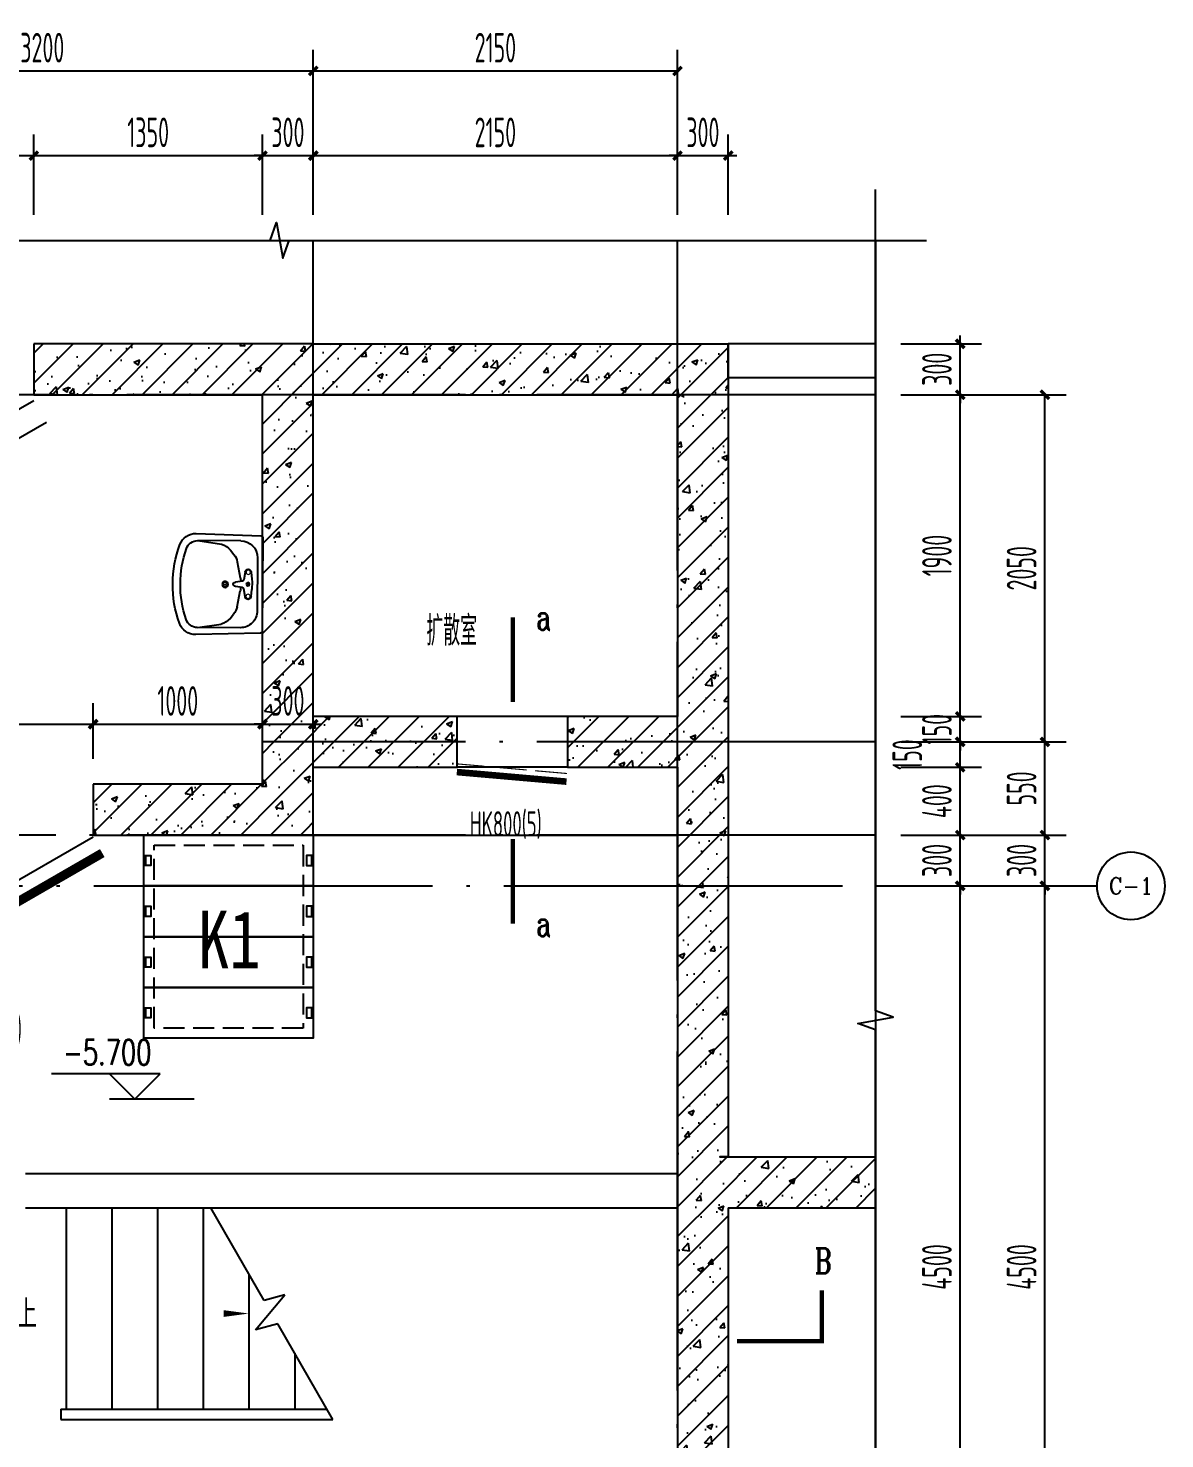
# Model space of a CAD drawing. Extents: x -473190 to 2138458, y -81875 to 2633646.
# Drawn here: x 1311195 to 1317905, y -32280 to -23952 of the extents above; entities that cross this region are included whole.
import ezdxf
from ezdxf.enums import TextEntityAlignment as Align

# ---------------------------------------------------------------- set-up
doc = ezdxf.new("R2010")
doc.units = 0
doc.header["$LTSCALE"] = 1000
doc.linetypes.add('__DASH', pattern=[0.35, 0.25, -0.1])
doc.linetypes.add('DOTE', pattern=[2.42, 2, -0.2, 0.02, -0.2])
for name, color, linetype in [('A$C3E7A1D62$0$RF-JSK', 9, 'Continuous'), ('A-DIM_SYMB', 3, 'Continuous'), ('A-PUB_TEXT', 7, 'Continuous'), ('A-STAIR', 3, 'Continuous'), ('A-WALL', 2, 'Continuous'), ('AXIS', 3, 'Continuous'), ('AXIS_TEXT', 7, 'Continuous'), ('DIM_ELEV', 3, 'Continuous'), ('DIM_SYMB', 3, 'Continuous'), ('DOTE', 1, 'DOTE'), ('PUB_DIM', 3, 'Continuous'), ('PUB_HATCH', 8, 'Continuous'), ('PUB_TEXT', 7, 'Continuous'), ('RF-JSK', 9, 'Continuous'), ('RF-M', 4, 'Continuous'), ('RF-MBH', 11, 'Continuous'), ('RF-QT', 30, 'Continuous')]:
    doc.layers.add(name, color=color, linetype=linetype)
doc.layers.add('RF-WZ', color=110, linetype='Continuous', lineweight=0)
doc.styles.add('8B2_02', font='tssdeng.shx', dxfattribs={"width": 0.6, "bigfont": 'TSSDCHN.shx'})
doc.styles.add('_TCH_AXIS', font='COMPLEX', dxfattribs={"bigfont": 'GBCBIG'})
doc.styles.add('_TCH_DIM', font='SIMPLEX', dxfattribs={"bigfont": 'GBCBIG'})
doc.styles.add('_TCH_DIM_T3', font='tssdeng.shx', dxfattribs={"width": 0.564706, "bigfont": '@@@tssdchn.shx'})
doc.styles.add('_TCH_LABEL', font='COMPLEX', dxfattribs={"bigfont": 'GBCBIG'})
doc.styles.add('_TCH_WINDOW', font='tssdeng.shx', dxfattribs={"width": 0.8, "height": 3.5, "bigfont": 'tssdchn.shx'})
doc.styles.add('COMPLEX', font='COMPLEX.shx', dxfattribs={"width": 0.65})
doc.styles.add('TYDG_01', font='', dxfattribs={"width": 0.8})
doc.styles.get('TYDG_01').set_extended_font_data('SimSun')
doc.dimstyles.new('_TCH_ARCH&&50', dxfattribs={"dimtxt": 175, "dimasz": 50, "dimexe": 125, "dimexo": 150, "dimgap": 50, "dimtad": 1, "dimdec": 0, "dimzin": 0, "dimdsep": 46, "dimtxsty": '_TCH_DIM_T3', "dimblk": 'ARCHTICK', "dimcen": 0.09, "dimclrt": 7, "dimazin": 2, "dimtfac": 1, "dimtdec": 0, "dimtix": 1, "dimtmove": 2, "dimatfit": 3, "dimfxl": 0, "dimtolj": 1, "dimtzin": 0, "dimarcsym": 0})
pattern_1 = [(45, (-477544.96, -71625.69), (-88.388348, 88.388348), []), (50, (-477544.96, -71625.7), (358.63009, -31.376067), [37.5, -412.5]), (355, (-477544.96, -71625.7), (-69.37567, 376.09607), [30, -330]), (100.4514, (-477515.08, -71628.3), (289.25469, 344.71977), [31.870095, -350.571056]), (46.1842, (-477544.96, -71525.7), (533.62052, -82.75951), [56.25, -618.75]), (96.6356, (-477500.5, -71532.6), (467.33135, 487.05894), [47.80514, -525.8565]), (351.1842, (-477544.96, -71525.7), (467.33097, 487.0593), [45, -495]), (21, (-477494.96, -71550.7), (298.453526, -201.309445), [37.5, -412.5]), (326, (-477494.96, -71550.7), (121.657666, 362.57502), [30, -330]), (71.4514, (-477470.1, -71567.47), (420.111314, 161.26525), [31.870095, -350.571056]), (37.5, (-477544.96, -71625.69), (6.079928, 166.446927), [0, -326, 0, -335, 0, -331.25]), (7.5, (-477544.96, -71625.69), (131.534769, 197.205856), [0, -191, 0, -318.5, 0, -126.25]), (327.5, (-477656.46, -71625.69), (266.911218, -11.277436), [0, -125, 0, -390, 0, -517.5]), (317.5, (-477706.46, -71625.7), (291.593085, 50.05249), [0, -162.5, 0, -259, 0, -367.5])]

# ---------------------------------------------------------------- blocks, each defined once
blk = doc.blocks.new('RFJSK1')
at = {"layer": 'RF-JSK'}
for p, q in [((220418.2, 104410.6), (220418.2, 104350.6)), ((221398.2, 104410.6), (221398.2, 104350.6)), ((220418.2, 104110.6), (220418.2, 104050.6)), ((221398.2, 104110.6), (221398.2, 104050.6)), ((220418.2, 103810.6), (220418.2, 103750.6)), ((221398.2, 103810.6), (221398.2, 103750.6)), ((220418.2, 103510.6), (220418.2, 103450.6)), ((221398.2, 103510.6), (221398.2, 103450.6))]:
    blk.add_line(p, q, dxfattribs=at)
for points in [[(220408.2, 104530.6), (221408.2, 104530.6), (221408.2, 103330.6), (220408.2, 103330.6), (220408.2, 104530.6)], [(220408.2, 104410.6), (220408.2, 104530.6), (221408.2, 104530.6), (221408.2, 104410.6)], [(220408.2, 104410.6), (220448.2, 104410.6), (220448.2, 104350.6), (220408.2, 104350.6)], [(221408.2, 104350.6), (221408.2, 104230.6), (220408.2, 104230.6), (220408.2, 104350.6)], [(221408.2, 104410.6), (221368.2, 104410.6), (221368.2, 104350.6), (221408.2, 104350.6)], [(220408.2, 104110.6), (220408.2, 104230.6), (221408.2, 104230.6), (221408.2, 104110.6)], [(220408.2, 104110.6), (220448.2, 104110.6), (220448.2, 104050.6), (220408.2, 104050.6)], [(221408.2, 104110.6), (221368.2, 104110.6), (221368.2, 104050.6), (221408.2, 104050.6)], [(221408.2, 104050.6), (221408.2, 103930.6), (220408.2, 103930.6), (220408.2, 104050.6)], [(220408.2, 103810.6), (220408.2, 103930.6), (221408.2, 103930.6), (221408.2, 103810.6)], [(220408.2, 103810.6), (220448.2, 103810.6), (220448.2, 103750.6), (220408.2, 103750.6)], [(221408.2, 103810.6), (221368.2, 103810.6), (221368.2, 103750.6), (221408.2, 103750.6)], [(221408.2, 103750.6), (221408.2, 103630.6), (220408.2, 103630.6), (220408.2, 103750.6)], [(220408.2, 103510.6), (220408.2, 103630.6), (221408.2, 103630.6), (221408.2, 103510.6)], [(220408.2, 103510.6), (220448.2, 103510.6), (220448.2, 103450.6), (220408.2, 103450.6)], [(221408.2, 103450.6), (221408.2, 103330.6), (220408.2, 103330.6), (220408.2, 103450.6)], [(221408.2, 103510.6), (221368.2, 103510.6), (221368.2, 103450.6), (221408.2, 103450.6)]]:
    blk.add_lwpolyline(points, dxfattribs=at)
at = {"layer": 'RF-JSK', "linetype": '__DASH', "ltscale": 0.5}
blk.add_lwpolyline([(220468.2, 104470.6), (221348.2, 104470.6), (221348.2, 103390.6), (220468.2, 103390.6)], close=True, dxfattribs=at)
at = {"layer": 'RF-JSK', "color": 110, "style": 'TYDG_01', "width": 0.8}
blk.add_text('K1', height=339.87, dxfattribs=at).set_placement((220726.9, 103744.4))
blk = doc.blocks.new('_ArchTick')
at = {"color": 0, "linetype": 'ByBlock', "const_width": 0.4}
blk.add_lwpolyline([(-0.5, -0.5), (0.5, 0.5)], dxfattribs=at)
blk = doc.blocks.new('*D2843')
at = {"layer": 'Defpoints', "color": 0, "transparency": 16777216}
for p in [(1311578.1, -28061.1), (1310278.1, -28415.4), (1311578.1, -28415.4)]:
    blk.add_point(p, dxfattribs=at)
at = {"layer": 'PUB_DIM', "color": 0, "lineweight": -2, "transparency": 16777216}
for p, q in [((1310278.1, -28265.4), (1310278.1, -27936.1)), ((1311578.1, -28265.4), (1311578.1, -27936.1)), ((1310278.1, -28061.1), (1311578.1, -28061.1))]:
    blk.add_line(p, q, dxfattribs=at)
at = {"layer": 'PUB_DIM', "color": 0, "lineweight": -2, "transparency": 16777216, "xscale": 50, "yscale": 50, "zscale": 50, "rotation": 180}
blk.add_blockref('_ArchTick', (1310278.1, -28061.1), dxfattribs=at)
at = {"layer": 'PUB_DIM', "color": 0, "lineweight": -2, "transparency": 16777216, "xscale": 50, "yscale": 50, "zscale": 50}
blk.add_blockref('_ArchTick', (1311578.1, -28061.1), dxfattribs=at)
at = {"layer": 'PUB_DIM', "color": 7, "transparency": 16777216, "insert": (1310928.1, -27923.6), "char_height": 175, "attachment_point": 5, "style": '_TCH_DIM_T3'}
blk.add_mtext('\\A1;1300', dxfattribs=at)
blk = doc.blocks.new('*D2844')
at = {"layer": 'Defpoints', "color": 0, "transparency": 16777216}
for p in [(1312578.1, -28061.1), (1311578.1, -28415.4), (1312578.1, -28415.4)]:
    blk.add_point(p, dxfattribs=at)
at = {"layer": 'PUB_DIM', "color": 0, "lineweight": -2, "transparency": 16777216}
for p, q in [((1311578.1, -28265.4), (1311578.1, -27936.1)), ((1312578.1, -28265.4), (1312578.1, -27936.1)), ((1311578.1, -28061.1), (1312578.1, -28061.1))]:
    blk.add_line(p, q, dxfattribs=at)
at = {"layer": 'PUB_DIM', "color": 0, "lineweight": -2, "transparency": 16777216, "xscale": 50, "yscale": 50, "zscale": 50, "rotation": 180}
blk.add_blockref('_ArchTick', (1311578.1, -28061.1), dxfattribs=at)
at = {"layer": 'PUB_DIM', "color": 0, "lineweight": -2, "transparency": 16777216, "xscale": 50, "yscale": 50, "zscale": 50}
blk.add_blockref('_ArchTick', (1312578.1, -28061.1), dxfattribs=at)
at = {"layer": 'PUB_DIM', "color": 7, "transparency": 16777216, "insert": (1312078.1, -27923.6), "char_height": 175, "attachment_point": 5, "style": '_TCH_DIM_T3'}
blk.add_mtext('\\A1;1000', dxfattribs=at)
blk = doc.blocks.new('*D2845')
at = {"layer": 'Defpoints', "color": 0, "transparency": 16777216}
for p in [(1312878.1, -28061.1), (1312578.1, -28415.4), (1312878.1, -28415.4)]:
    blk.add_point(p, dxfattribs=at)
at = {"layer": 'PUB_DIM', "color": 0, "lineweight": -2, "transparency": 16777216}
for p, q in [((1312578.1, -28265.4), (1312578.1, -27936.1)), ((1312878.1, -28265.4), (1312878.1, -27936.1)), ((1312578.1, -28061.1), (1312528.1, -28061.1)), ((1312578.1, -28061.1), (1312878.1, -28061.1)), ((1312878.1, -28061.1), (1312928.1, -28061.1))]:
    blk.add_line(p, q, dxfattribs=at)
at = {"layer": 'PUB_DIM', "color": 0, "lineweight": -2, "transparency": 16777216, "xscale": 50, "yscale": 50, "zscale": 50}
blk.add_blockref('_ArchTick', (1312578.1, -28061.1), dxfattribs=at)
at = {"layer": 'PUB_DIM', "color": 0, "lineweight": -2, "transparency": 16777216, "xscale": 50, "yscale": 50, "zscale": 50, "rotation": 180}
blk.add_blockref('_ArchTick', (1312878.1, -28061.1), dxfattribs=at)
at = {"layer": 'PUB_DIM', "color": 7, "transparency": 16777216, "insert": (1312728.1, -27923.6), "char_height": 175, "attachment_point": 5, "style": '_TCH_DIM_T3'}
blk.add_mtext('\\A1;300', dxfattribs=at)
blk = doc.blocks.new('*D2851')
at = {"layer": 'Defpoints', "color": 0, "transparency": 16777216}
for p in [(1316197.4, -29015.4), (1316697.4, -29015.4), (1316197.4, -33515.4)]:
    blk.add_point(p, dxfattribs=at)
at = {"layer": 'PUB_DIM', "color": 0, "lineweight": -2, "transparency": 16777216}
for p, q in [((1316347.4, -29015.4), (1316822.4, -29015.4)), ((1316697.4, -33515.4), (1316697.4, -29015.4)), ((1316347.4, -33515.4), (1316822.4, -33515.4))]:
    blk.add_line(p, q, dxfattribs=at)
at = {"layer": 'PUB_DIM', "color": 0, "lineweight": -2, "transparency": 16777216, "xscale": 50, "yscale": 50, "zscale": 50}
for p, rotation in [((1316697.4, -29015.4), 90), ((1316697.4, -33515.4), 270)]:
    blk.add_blockref('_ArchTick', p, dxfattribs=dict(at, rotation=rotation))
at = {"layer": 'PUB_DIM', "color": 7, "transparency": 16777216, "insert": (1316559.9, -31265.4), "char_height": 175, "attachment_point": 5, "rotation": 90, "style": '_TCH_DIM_T3'}
blk.add_mtext('\\A1;4500', dxfattribs=at)
blk = doc.blocks.new('*D2852')
at = {"layer": 'Defpoints', "color": 0, "transparency": 16777216}
for p in [(1316197.4, -28715.4), (1316697.4, -28715.4), (1316197.4, -29015.4)]:
    blk.add_point(p, dxfattribs=at)
at = {"layer": 'PUB_DIM', "color": 0, "lineweight": -2, "transparency": 16777216}
for p, q in [((1316347.4, -28715.4), (1316822.4, -28715.4)), ((1316697.4, -28715.4), (1316697.4, -28665.4)), ((1316697.4, -29015.4), (1316697.4, -28715.4)), ((1316347.4, -29015.4), (1316822.4, -29015.4)), ((1316697.4, -29015.4), (1316697.4, -29065.4))]:
    blk.add_line(p, q, dxfattribs=at)
at = {"layer": 'PUB_DIM', "color": 0, "lineweight": -2, "transparency": 16777216, "xscale": 50, "yscale": 50, "zscale": 50}
for p, rotation in [((1316697.4, -28715.4), 270), ((1316697.4, -29015.4), 90)]:
    blk.add_blockref('_ArchTick', p, dxfattribs=dict(at, rotation=rotation))
at = {"layer": 'PUB_DIM', "color": 7, "transparency": 16777216, "insert": (1316559.9, -28865.4), "char_height": 175, "attachment_point": 5, "rotation": 90, "style": '_TCH_DIM_T3'}
blk.add_mtext('\\A1;300', dxfattribs=at)
blk = doc.blocks.new('*D2853')
at = {"layer": 'Defpoints', "color": 0, "transparency": 16777216}
for p in [(1316197.4, -28315.4), (1316697.4, -28315.4), (1316197.4, -28715.4)]:
    blk.add_point(p, dxfattribs=at)
at = {"layer": 'PUB_DIM', "color": 0, "lineweight": -2, "transparency": 16777216}
for p, q in [((1316347.4, -28315.4), (1316822.4, -28315.4)), ((1316697.4, -28715.4), (1316697.4, -28315.4)), ((1316347.4, -28715.4), (1316822.4, -28715.4))]:
    blk.add_line(p, q, dxfattribs=at)
at = {"layer": 'PUB_DIM', "color": 0, "lineweight": -2, "transparency": 16777216, "xscale": 50, "yscale": 50, "zscale": 50}
for p, rotation in [((1316697.4, -28315.4), 90), ((1316697.4, -28715.4), 270)]:
    blk.add_blockref('_ArchTick', p, dxfattribs=dict(at, rotation=rotation))
at = {"layer": 'PUB_DIM', "color": 7, "transparency": 16777216, "insert": (1316559.9, -28515.4), "char_height": 175, "attachment_point": 5, "rotation": 90, "style": '_TCH_DIM_T3'}
blk.add_mtext('\\A1;400', dxfattribs=at)
blk = doc.blocks.new('*D2854')
at = {"layer": 'Defpoints', "color": 0, "transparency": 16777216}
for p in [(1316197.4, -28165.4), (1316697.4, -28165.4), (1316197.4, -28315.4)]:
    blk.add_point(p, dxfattribs=at)
at = {"layer": 'PUB_DIM', "color": 0, "lineweight": -2, "transparency": 16777216}
for p, q in [((1316347.4, -28165.4), (1316822.4, -28165.4)), ((1316697.4, -28315.4), (1316697.4, -28165.4)), ((1316347.4, -28315.4), (1316822.4, -28315.4))]:
    blk.add_line(p, q, dxfattribs=at)
at = {"layer": 'PUB_DIM', "color": 0, "lineweight": -2, "transparency": 16777216, "xscale": 50, "yscale": 50, "zscale": 50}
for p, rotation in [((1316697.4, -28165.4), 90), ((1316697.4, -28315.4), 270)]:
    blk.add_blockref('_ArchTick', p, dxfattribs=dict(at, rotation=rotation))
at = {"layer": 'PUB_DIM', "color": 7, "transparency": 16777216, "insert": (1316384.9, -28240.4), "char_height": 175, "attachment_point": 5, "rotation": 90, "style": '_TCH_DIM_T3'}
blk.add_mtext('\\A1;150', dxfattribs=at)
blk = doc.blocks.new('*D2855')
at = {"layer": 'Defpoints', "color": 0, "transparency": 16777216}
for p in [(1316197.4, -28015.4), (1316697.4, -28015.4), (1316197.4, -28165.4)]:
    blk.add_point(p, dxfattribs=at)
at = {"layer": 'PUB_DIM', "color": 0, "lineweight": -2, "transparency": 16777216}
for p, q in [((1316697.4, -28015.4), (1316697.4, -27965.4)), ((1316347.4, -28015.4), (1316822.4, -28015.4)), ((1316697.4, -28165.4), (1316697.4, -28015.4)), ((1316347.4, -28165.4), (1316822.4, -28165.4)), ((1316697.4, -28165.4), (1316697.4, -28215.4))]:
    blk.add_line(p, q, dxfattribs=at)
at = {"layer": 'PUB_DIM', "color": 0, "lineweight": -2, "transparency": 16777216, "xscale": 50, "yscale": 50, "zscale": 50}
for p, rotation in [((1316697.4, -28015.4), 270), ((1316697.4, -28165.4), 90)]:
    blk.add_blockref('_ArchTick', p, dxfattribs=dict(at, rotation=rotation))
at = {"layer": 'PUB_DIM', "color": 7, "transparency": 16777216, "insert": (1316559.9, -28090.4), "char_height": 175, "attachment_point": 5, "rotation": 90, "style": '_TCH_DIM_T3'}
blk.add_mtext('\\A1;150', dxfattribs=at)
blk = doc.blocks.new('*D2856')
at = {"layer": 'Defpoints', "color": 0, "transparency": 16777216}
for p in [(1316197.4, -26115.4), (1316697.4, -26115.4), (1316197.4, -28015.4)]:
    blk.add_point(p, dxfattribs=at)
at = {"layer": 'PUB_DIM', "color": 0, "lineweight": -2, "transparency": 16777216}
for p, q in [((1316347.4, -26115.4), (1316822.4, -26115.4)), ((1316697.4, -28015.4), (1316697.4, -26115.4)), ((1316347.4, -28015.4), (1316822.4, -28015.4))]:
    blk.add_line(p, q, dxfattribs=at)
at = {"layer": 'PUB_DIM', "color": 0, "lineweight": -2, "transparency": 16777216, "xscale": 50, "yscale": 50, "zscale": 50}
for p, rotation in [((1316697.4, -26115.4), 90), ((1316697.4, -28015.4), 270)]:
    blk.add_blockref('_ArchTick', p, dxfattribs=dict(at, rotation=rotation))
at = {"layer": 'PUB_DIM', "color": 7, "transparency": 16777216, "insert": (1316559.9, -27065.4), "char_height": 175, "attachment_point": 5, "rotation": 90, "style": '_TCH_DIM_T3'}
blk.add_mtext('\\A1;1900', dxfattribs=at)
blk = doc.blocks.new('*D2857')
at = {"layer": 'Defpoints', "color": 0, "transparency": 16777216}
for p in [(1316197.4, -25815.4), (1316697.4, -25815.4), (1316197.4, -26115.4)]:
    blk.add_point(p, dxfattribs=at)
at = {"layer": 'PUB_DIM', "color": 0, "lineweight": -2, "transparency": 16777216}
for p, q in [((1316347.4, -25815.4), (1316822.4, -25815.4)), ((1316697.4, -25815.4), (1316697.4, -25765.4)), ((1316697.4, -26115.4), (1316697.4, -25815.4)), ((1316347.4, -26115.4), (1316822.4, -26115.4)), ((1316697.4, -26115.4), (1316697.4, -26165.4))]:
    blk.add_line(p, q, dxfattribs=at)
at = {"layer": 'PUB_DIM', "color": 0, "lineweight": -2, "transparency": 16777216, "xscale": 50, "yscale": 50, "zscale": 50}
for p, rotation in [((1316697.4, -25815.4), 270), ((1316697.4, -26115.4), 90)]:
    blk.add_blockref('_ArchTick', p, dxfattribs=dict(at, rotation=rotation))
at = {"layer": 'PUB_DIM', "color": 7, "transparency": 16777216, "insert": (1316559.9, -25965.4), "char_height": 175, "attachment_point": 5, "rotation": 90, "style": '_TCH_DIM_T3'}
blk.add_mtext('\\A1;300', dxfattribs=at)
blk = doc.blocks.new('*D2866')
at = {"layer": 'Defpoints', "color": 0, "transparency": 16777216}
for p in [(1311228.1, -24704.2), (1309928.1, -25204.2), (1311228.1, -25204.2)]:
    blk.add_point(p, dxfattribs=at)
at = {"layer": 'PUB_DIM', "color": 0, "lineweight": -2, "transparency": 16777216}
for p, q in [((1309928.1, -25054.2), (1309928.1, -24579.2)), ((1311228.1, -25054.2), (1311228.1, -24579.2)), ((1309928.1, -24704.2), (1311228.1, -24704.2))]:
    blk.add_line(p, q, dxfattribs=at)
at = {"layer": 'PUB_DIM', "color": 0, "lineweight": -2, "transparency": 16777216, "xscale": 50, "yscale": 50, "zscale": 50, "rotation": 180}
blk.add_blockref('_ArchTick', (1309928.1, -24704.2), dxfattribs=at)
at = {"layer": 'PUB_DIM', "color": 0, "lineweight": -2, "transparency": 16777216, "xscale": 50, "yscale": 50, "zscale": 50}
blk.add_blockref('_ArchTick', (1311228.1, -24704.2), dxfattribs=at)
at = {"layer": 'PUB_DIM', "color": 7, "transparency": 16777216, "insert": (1310578.1, -24566.7), "char_height": 175, "attachment_point": 5, "style": '_TCH_DIM_T3'}
blk.add_mtext('\\A1;1300', dxfattribs=at)
blk = doc.blocks.new('*D2867')
at = {"layer": 'Defpoints', "color": 0, "transparency": 16777216}
for p in [(1312578.1, -24704.2), (1311228.1, -25204.2), (1312578.1, -25204.2)]:
    blk.add_point(p, dxfattribs=at)
at = {"layer": 'PUB_DIM', "color": 0, "lineweight": -2, "transparency": 16777216}
for p, q in [((1311228.1, -25054.2), (1311228.1, -24579.2)), ((1312578.1, -25054.2), (1312578.1, -24579.2)), ((1311228.1, -24704.2), (1312578.1, -24704.2))]:
    blk.add_line(p, q, dxfattribs=at)
at = {"layer": 'PUB_DIM', "color": 0, "lineweight": -2, "transparency": 16777216, "xscale": 50, "yscale": 50, "zscale": 50, "rotation": 180}
blk.add_blockref('_ArchTick', (1311228.1, -24704.2), dxfattribs=at)
at = {"layer": 'PUB_DIM', "color": 0, "lineweight": -2, "transparency": 16777216, "xscale": 50, "yscale": 50, "zscale": 50}
blk.add_blockref('_ArchTick', (1312578.1, -24704.2), dxfattribs=at)
at = {"layer": 'PUB_DIM', "color": 7, "transparency": 16777216, "insert": (1311903.1, -24566.7), "char_height": 175, "attachment_point": 5, "style": '_TCH_DIM_T3'}
blk.add_mtext('\\A1;1350', dxfattribs=at)
blk = doc.blocks.new('*D2868')
at = {"layer": 'Defpoints', "color": 0, "transparency": 16777216}
for p in [(1312878.1, -24704.2), (1312578.1, -25204.2), (1312878.1, -25204.2)]:
    blk.add_point(p, dxfattribs=at)
at = {"layer": 'PUB_DIM', "color": 0, "lineweight": -2, "transparency": 16777216}
for p, q in [((1312578.1, -25054.2), (1312578.1, -24579.2)), ((1312878.1, -25054.2), (1312878.1, -24579.2)), ((1312578.1, -24704.2), (1312528.1, -24704.2)), ((1312578.1, -24704.2), (1312878.1, -24704.2)), ((1312878.1, -24704.2), (1312928.1, -24704.2))]:
    blk.add_line(p, q, dxfattribs=at)
at = {"layer": 'PUB_DIM', "color": 0, "lineweight": -2, "transparency": 16777216, "xscale": 50, "yscale": 50, "zscale": 50}
blk.add_blockref('_ArchTick', (1312578.1, -24704.2), dxfattribs=at)
at = {"layer": 'PUB_DIM', "color": 0, "lineweight": -2, "transparency": 16777216, "xscale": 50, "yscale": 50, "zscale": 50, "rotation": 180}
blk.add_blockref('_ArchTick', (1312878.1, -24704.2), dxfattribs=at)
at = {"layer": 'PUB_DIM', "color": 7, "transparency": 16777216, "insert": (1312728.1, -24566.7), "char_height": 175, "attachment_point": 5, "style": '_TCH_DIM_T3'}
blk.add_mtext('\\A1;300', dxfattribs=at)
blk = doc.blocks.new('*D2869')
at = {"layer": 'Defpoints', "color": 0, "transparency": 16777216}
for p in [(1315028.1, -24704.2), (1312878.1, -25204.2), (1315028.1, -25204.2)]:
    blk.add_point(p, dxfattribs=at)
at = {"layer": 'PUB_DIM', "color": 0, "lineweight": -2, "transparency": 16777216}
for p, q in [((1312878.1, -25054.2), (1312878.1, -24579.2)), ((1315028.1, -25054.2), (1315028.1, -24579.2)), ((1312878.1, -24704.2), (1315028.1, -24704.2))]:
    blk.add_line(p, q, dxfattribs=at)
at = {"layer": 'PUB_DIM', "color": 0, "lineweight": -2, "transparency": 16777216, "xscale": 50, "yscale": 50, "zscale": 50, "rotation": 180}
blk.add_blockref('_ArchTick', (1312878.1, -24704.2), dxfattribs=at)
at = {"layer": 'PUB_DIM', "color": 0, "lineweight": -2, "transparency": 16777216, "xscale": 50, "yscale": 50, "zscale": 50}
blk.add_blockref('_ArchTick', (1315028.1, -24704.2), dxfattribs=at)
at = {"layer": 'PUB_DIM', "color": 7, "transparency": 16777216, "insert": (1313953.1, -24566.7), "char_height": 175, "attachment_point": 5, "style": '_TCH_DIM_T3'}
blk.add_mtext('\\A1;2150', dxfattribs=at)
blk = doc.blocks.new('*D2870')
at = {"layer": 'Defpoints', "color": 0, "transparency": 16777216}
for p in [(1315328.1, -24704.2), (1315028.1, -25204.2), (1315328.1, -25204.2)]:
    blk.add_point(p, dxfattribs=at)
at = {"layer": 'PUB_DIM', "color": 0, "lineweight": -2, "transparency": 16777216}
for p, q in [((1315028.1, -25054.2), (1315028.1, -24579.2)), ((1315328.1, -25054.2), (1315328.1, -24579.2)), ((1315028.1, -24704.2), (1314978.1, -24704.2)), ((1315028.1, -24704.2), (1315328.1, -24704.2)), ((1315328.1, -24704.2), (1315378.1, -24704.2))]:
    blk.add_line(p, q, dxfattribs=at)
at = {"layer": 'PUB_DIM', "color": 0, "lineweight": -2, "transparency": 16777216, "xscale": 50, "yscale": 50, "zscale": 50}
blk.add_blockref('_ArchTick', (1315028.1, -24704.2), dxfattribs=at)
at = {"layer": 'PUB_DIM', "color": 0, "lineweight": -2, "transparency": 16777216, "xscale": 50, "yscale": 50, "zscale": 50, "rotation": 180}
blk.add_blockref('_ArchTick', (1315328.1, -24704.2), dxfattribs=at)
at = {"layer": 'PUB_DIM', "color": 7, "transparency": 16777216, "insert": (1315178.1, -24566.7), "char_height": 175, "attachment_point": 5, "style": '_TCH_DIM_T3'}
blk.add_mtext('\\A1;300', dxfattribs=at)
blk = doc.blocks.new('*D2871')
at = {"layer": 'Defpoints', "color": 0, "transparency": 16777216}
for p in [(1312878.1, -24204.2), (1309678.1, -25204.2), (1312878.1, -25204.2)]:
    blk.add_point(p, dxfattribs=at)
at = {"layer": 'PUB_DIM', "color": 0, "lineweight": -2, "transparency": 16777216}
for p, q in [((1309678.1, -25054.2), (1309678.1, -24079.2)), ((1312878.1, -25054.2), (1312878.1, -24079.2)), ((1309678.1, -24204.2), (1312878.1, -24204.2))]:
    blk.add_line(p, q, dxfattribs=at)
at = {"layer": 'PUB_DIM', "color": 0, "lineweight": -2, "transparency": 16777216, "xscale": 50, "yscale": 50, "zscale": 50, "rotation": 180}
blk.add_blockref('_ArchTick', (1309678.1, -24204.2), dxfattribs=at)
at = {"layer": 'PUB_DIM', "color": 0, "lineweight": -2, "transparency": 16777216, "xscale": 50, "yscale": 50, "zscale": 50}
blk.add_blockref('_ArchTick', (1312878.1, -24204.2), dxfattribs=at)
at = {"layer": 'PUB_DIM', "color": 7, "transparency": 16777216, "insert": (1311278.1, -24066.7), "char_height": 175, "attachment_point": 5, "style": '_TCH_DIM_T3'}
blk.add_mtext('\\A1;3200', dxfattribs=at)
blk = doc.blocks.new('*D2872')
at = {"layer": 'Defpoints', "color": 0, "transparency": 16777216}
for p in [(1315028.1, -24204.2), (1312878.1, -25204.2), (1315028.1, -25204.2)]:
    blk.add_point(p, dxfattribs=at)
at = {"layer": 'PUB_DIM', "color": 0, "lineweight": -2, "transparency": 16777216}
for p, q in [((1312878.1, -25054.2), (1312878.1, -24079.2)), ((1315028.1, -25054.2), (1315028.1, -24079.2)), ((1312878.1, -24204.2), (1315028.1, -24204.2))]:
    blk.add_line(p, q, dxfattribs=at)
at = {"layer": 'PUB_DIM', "color": 0, "lineweight": -2, "transparency": 16777216, "xscale": 50, "yscale": 50, "zscale": 50, "rotation": 180}
blk.add_blockref('_ArchTick', (1312878.1, -24204.2), dxfattribs=at)
at = {"layer": 'PUB_DIM', "color": 0, "lineweight": -2, "transparency": 16777216, "xscale": 50, "yscale": 50, "zscale": 50}
blk.add_blockref('_ArchTick', (1315028.1, -24204.2), dxfattribs=at)
at = {"layer": 'PUB_DIM', "color": 7, "transparency": 16777216, "insert": (1313953.1, -24066.7), "char_height": 175, "attachment_point": 5, "style": '_TCH_DIM_T3'}
blk.add_mtext('\\A1;2150', dxfattribs=at)
blk = doc.blocks.new('*D2873')
at = {"layer": 'Defpoints', "color": 0, "transparency": 16777216}
for p in [(1316197.4, -29015.4), (1317197.4, -29015.4), (1316197.4, -33515.4)]:
    blk.add_point(p, dxfattribs=at)
at = {"layer": 'PUB_DIM', "color": 0, "lineweight": -2, "transparency": 16777216}
for p, q in [((1316347.4, -29015.4), (1317322.4, -29015.4)), ((1317197.4, -33515.4), (1317197.4, -29015.4)), ((1316347.4, -33515.4), (1317322.4, -33515.4))]:
    blk.add_line(p, q, dxfattribs=at)
at = {"layer": 'PUB_DIM', "color": 0, "lineweight": -2, "transparency": 16777216, "xscale": 50, "yscale": 50, "zscale": 50}
for p, rotation in [((1317197.4, -29015.4), 90), ((1317197.4, -33515.4), 270)]:
    blk.add_blockref('_ArchTick', p, dxfattribs=dict(at, rotation=rotation))
at = {"layer": 'PUB_DIM', "color": 7, "transparency": 16777216, "insert": (1317059.9, -31265.4), "char_height": 175, "attachment_point": 5, "rotation": 90, "style": '_TCH_DIM_T3'}
blk.add_mtext('\\A1;4500', dxfattribs=at)
blk = doc.blocks.new('*D2874')
at = {"layer": 'Defpoints', "color": 0, "transparency": 16777216}
for p in [(1316197.4, -28715.4), (1317197.4, -28715.4), (1316197.4, -29015.4)]:
    blk.add_point(p, dxfattribs=at)
at = {"layer": 'PUB_DIM', "color": 0, "lineweight": -2, "transparency": 16777216}
for p, q in [((1316347.4, -28715.4), (1317322.4, -28715.4)), ((1317197.4, -28715.4), (1317197.4, -28665.4)), ((1317197.4, -29015.4), (1317197.4, -28715.4)), ((1316347.4, -29015.4), (1317322.4, -29015.4)), ((1317197.4, -29015.4), (1317197.4, -29065.4))]:
    blk.add_line(p, q, dxfattribs=at)
at = {"layer": 'PUB_DIM', "color": 0, "lineweight": -2, "transparency": 16777216, "xscale": 50, "yscale": 50, "zscale": 50}
for p, rotation in [((1317197.4, -28715.4), 270), ((1317197.4, -29015.4), 90)]:
    blk.add_blockref('_ArchTick', p, dxfattribs=dict(at, rotation=rotation))
at = {"layer": 'PUB_DIM', "color": 7, "transparency": 16777216, "insert": (1317059.9, -28865.4), "char_height": 175, "attachment_point": 5, "rotation": 90, "style": '_TCH_DIM_T3'}
blk.add_mtext('\\A1;300', dxfattribs=at)
blk = doc.blocks.new('*D2875')
at = {"layer": 'Defpoints', "color": 0, "transparency": 16777216}
for p in [(1316197.4, -28165.4), (1317197.4, -28165.4), (1316197.4, -28715.4)]:
    blk.add_point(p, dxfattribs=at)
at = {"layer": 'PUB_DIM', "color": 0, "lineweight": -2, "transparency": 16777216}
for p, q in [((1316347.4, -28165.4), (1317322.4, -28165.4)), ((1317197.4, -28715.4), (1317197.4, -28165.4)), ((1316347.4, -28715.4), (1317322.4, -28715.4))]:
    blk.add_line(p, q, dxfattribs=at)
at = {"layer": 'PUB_DIM', "color": 0, "lineweight": -2, "transparency": 16777216, "xscale": 50, "yscale": 50, "zscale": 50}
for p, rotation in [((1317197.4, -28165.4), 90), ((1317197.4, -28715.4), 270)]:
    blk.add_blockref('_ArchTick', p, dxfattribs=dict(at, rotation=rotation))
at = {"layer": 'PUB_DIM', "color": 7, "transparency": 16777216, "insert": (1317059.9, -28440.4), "char_height": 175, "attachment_point": 5, "rotation": 90, "style": '_TCH_DIM_T3'}
blk.add_mtext('\\A1;550', dxfattribs=at)
blk = doc.blocks.new('*D2876')
at = {"layer": 'Defpoints', "color": 0, "transparency": 16777216}
for p in [(1316197.4, -26115.4), (1317197.4, -26115.4), (1316197.4, -28165.4)]:
    blk.add_point(p, dxfattribs=at)
at = {"layer": 'PUB_DIM', "color": 0, "lineweight": -2, "transparency": 16777216}
for p, q in [((1316347.4, -26115.4), (1317322.4, -26115.4)), ((1317197.4, -28165.4), (1317197.4, -26115.4)), ((1316347.4, -28165.4), (1317322.4, -28165.4))]:
    blk.add_line(p, q, dxfattribs=at)
at = {"layer": 'PUB_DIM', "color": 0, "lineweight": -2, "transparency": 16777216, "xscale": 50, "yscale": 50, "zscale": 50}
for p, rotation in [((1317197.4, -26115.4), 90), ((1317197.4, -28165.4), 270)]:
    blk.add_blockref('_ArchTick', p, dxfattribs=dict(at, rotation=rotation))
at = {"layer": 'PUB_DIM', "color": 7, "transparency": 16777216, "insert": (1317059.9, -27140.4), "char_height": 175, "attachment_point": 5, "rotation": 90, "style": '_TCH_DIM_T3'}
blk.add_mtext('\\A1;2050', dxfattribs=at)
blk = doc.blocks.new('$DorLib2D$00000180')
at = {"color": 0}
for p, q in [((-0.5571, 0.2418), (0.3089, 0.7418)), ((-0.5, 0.1429), (0.366, 0.6429))]:
    blk.add_line(p, q, dxfattribs=at)
blk = doc.blocks.new('$DorLib2D$00000249')
at = {"color": 0}
for points, const_width in [([(-0.504, 0.274), (0.492, 0.361)], 0.06), ([(-0.156, 0.23), (0.13, 0.255)], 0.01), ([(0.207, 0.262), (0.496, 0.287)], 0.01), ([(-0.5, 0.2), (-0.254, 0.221)], 0.01)]:
    blk.add_lwpolyline(points, dxfattribs=dict(at, const_width=const_width))
blk = doc.blocks.new('$DorLib2D$00000192')
at = {"color": 0}
blk.add_line((-0.5, 0.125), (0.366, 0.625), dxfattribs=at)
at = {"color": 0, "const_width": 0.0417}
blk.add_lwpolyline([(-0.5417, 0.1972), (0.3244, 0.6972)], dxfattribs=at)
blk = doc.blocks.new('_AXISO')
blk.add_circle((0, 0), 0.5)
at = {"layer": 'AXIS_TEXT', "style": 'COMPLEX', "width": 1.041667}
blk.add_attdef('A', text='', height=0.56, dxfattribs=at).set_placement((-0.25, -0.28), (0.25, -0.28), align=Align.FIT)
blk = doc.blocks.new('A$C3E7A1D62$0$$lvtry$00000183')
at = {"color": 0}
for p, q in [((156.6, -30), (-156.6, -30)), ((-71.3, -67.2), (-29.7, -63.1)), ((71.3, -67.2), (29.7, -63.1)), ((-256.6, -130), (-256.6, -383.6)), ((-132.6, -149.6), (-38.3, -131.2)), ((-71.3, -102.3), (-26.6, -110.4)), ((-18.5, -118.8), (-12.5, -159.8)), ((18.5, -118.8), (12.5, -159.8)), ((71.3, -102.3), (26.6, -110.4)), ((132.6, -149.6), (38.3, -131.2)), ((256.6, -130), (256.6, -383.2)), ((-256.6, -382.5), (-235.4, -242.3)), ((-201.7, -190.5), (-176.3, -170)), ((201.7, -190.5), (176.3, -170)), ((256.6, -382.5), (235.4, -242.3))]:
    blk.add_line(p, q, dxfattribs=at)
blk.add_lwpolyline([(277.5, 0), (-277.5, 0, 0.406045), (-287.4, -9.7), (-298.2, -392.6, 0.323666), (-232.2, -489.5, 0.175654), (232.4, -488.9, 0.323062), (298.1, -392.2), (287.4, -9.7, 0.406045)], format="xyb", close=True, dxfattribs=at)
at = {"color": 0, "lineweight": 13}
for centre, radius in [((-71.3, -84.7), 12.6), ((71.3, -84.7), 12.6), ((-1.2, -220.6), 11.6)]:
    blk.add_circle(centre, radius, dxfattribs=at)
at = {"color": 0}
for centre, radius in [((0, -86.2), 9.88), ((-1.2, -220.6), 17.6)]:
    blk.add_circle(centre, radius, dxfattribs=at)
for centre, radius, start, end in [((-156.6, -130), 100, 90, 180), ((-71.3, -84.7), 17.6, 90, 270), ((0, -361.6), 300, 84.32287, 95.67713), ((71.3, -84.7), 17.6, 270, 90), ((156.6, -130), 100, 0, 90), ((-113.4, -247.7), 100, 101.03368, 128.93701), ((0, -327.5), 200, 94.89895, 101.03368), ((-28.3, -120.2), 10, 8.24716, 79.78585), ((0, -159.8), 12.5, 180, 0), ((0, -327.5), 200, 78.96632, 85.10102), ((28.3, -120.2), 10, 100.21415, 171.75284), ((113.4, -247.7), 100, 51.06299, 78.96632), ((-138.9, -268.3), 100, 128.93701, 164.8987), ((138.9, -268.3), 100, 15.1013, 51.06299), ((-186.6, -383.6), 70, 180, 250.83569), ((186.6, -383.2), 70, 289.29376, 0), ((-0.6, 151.6), 636.6, 250.83569, 289.29376)]:
    blk.add_arc(centre, radius, start, end, dxfattribs=at)
for p in [(0, -86.2), (-1.2, -220.6)]:
    blk.add_point(p, dxfattribs=at)

msp = doc.modelspace()

# ---------------------------------------------------------------- hatches: boundary and pattern name
at = {"layer": 'PUB_HATCH'}
h = msp.add_hatch(dxfattribs=at)
h.set_pattern_fill('钢筋混凝土', color=256, scale=50, style=0)
h.set_pattern_definition(pattern_1)
h.paths.add_polyline_path([(1312878.1, -25815.4), (1311228.1, -25815.4), (1311228.1, -26115.4), (1312578.1, -26115.4), (1312778.1, -26015.4)])
h = msp.add_hatch(dxfattribs=at)
h.set_pattern_fill('钢筋混凝土', color=256, scale=50, style=0)
h.set_pattern_definition(pattern_1)
h.paths.add_polyline_path([(1312778.1, -26015.4), (1312878.1, -26115.4), (1315028.1, -26115.4), (1315328.1, -25815.4), (1312878.1, -25815.4)])
h = msp.add_hatch(dxfattribs=at)
h.set_pattern_fill('钢筋混凝土', color=256, scale=50, style=0)
h.set_pattern_definition(pattern_1)
h.paths.add_polyline_path([(1315328.1, -25815.4), (1315028.1, -26115.4), (1315028.1, -28015.4), (1315088.1, -28165.4), (1315328.1, -28165.4)])
h = msp.add_hatch(dxfattribs=at)
h.set_pattern_fill('钢筋混凝土', color=256, scale=50, style=0)
h.set_pattern_definition(pattern_1)
h.paths.add_polyline_path([(1312818.1, -28165.4), (1312878.1, -28015.4), (1312878.1, -26115.4), (1312778.1, -26015.4), (1312578.1, -26115.4), (1312578.1, -28165.4)])
h = msp.add_hatch(dxfattribs=at)
h.set_pattern_fill('钢筋混凝土', color=256, scale=50, style=0)
h.set_pattern_definition(pattern_1)
h.paths.add_polyline_path([(1312878.1, -28315.4), (1313728.1, -28315.4), (1313728.1, -28015.4), (1312878.1, -28015.4), (1312818.1, -28165.4)])
h = msp.add_hatch(dxfattribs=at)
h.set_pattern_fill('钢筋混凝土', color=256, scale=50, style=0)
h.set_pattern_definition(pattern_1)
h.paths.add_polyline_path([(1315028.1, -28015.4), (1314378.1, -28015.4), (1314378.1, -28315.4), (1315028.1, -28315.4), (1315088.1, -28165.4)])
h = msp.add_hatch(dxfattribs=at)
h.set_pattern_fill('钢筋混凝土', color=256, scale=50, style=0)
h.set_pattern_definition(pattern_1)
h.paths.add_polyline_path([(1312578.1, -28415.4), (1312878.1, -28715.4), (1312878.1, -28315.4), (1312818.1, -28165.4), (1312578.1, -28165.4)])
h = msp.add_hatch(dxfattribs=at)
h.set_pattern_fill('钢筋混凝土', color=256, scale=50, style=0)
h.set_pattern_definition(pattern_1)
h.paths.add_polyline_path([(1315088.1, -28165.4), (1315028.1, -28315.4), (1315028.1, -30915.4), (1315228.1, -30815.4), (1315328.1, -30615.4), (1315328.1, -28165.4)])
h = msp.add_hatch(dxfattribs=at)
h.set_pattern_fill('钢筋混凝土', color=256, scale=50, style=0)
h.set_pattern_definition(pattern_1)
h.paths.add_polyline_path([(1312578.1, -28415.4), (1311578.1, -28415.4), (1311578.1, -28715.4), (1312878.1, -28715.4)])
h = msp.add_hatch(dxfattribs=at)
h.set_pattern_fill('钢筋混凝土', color=256, scale=50, style=0)
h.set_pattern_definition(pattern_1)
h.paths.add_polyline_path([(1315228.1, -30815.4), (1315328.1, -30915.4), (1316197.4, -30915.4), (1316197.4, -30615.4), (1315328.1, -30615.4)])
h = msp.add_hatch(dxfattribs=at)
h.set_pattern_fill('钢筋混凝土', color=256, scale=50, style=0)
h.set_pattern_definition(pattern_1)
h.paths.add_polyline_path([(1315228.1, -30815.4), (1315028.1, -30915.4), (1315028.1, -33515.4), (1315128.1, -33615.4), (1315328.1, -33515.4), (1315328.1, -30915.4)])

# ---------------------------------------------------------------- linework, layer by layer
msp.add_lwpolyline([(1309162, -25204.2), (1316197.4, -25204.2), (1316197.4, -34414.2), (1309162, -34414.2)], close=True)
at = {"color": 2}
for points in [[(1316197.4, -25815.4), (1315328.1, -25815.4), (1315328.1, -30615.4)], [(1315328.1, -30615.4), (1315278.1, -30615.4), (1316197.4, -30615.4)]]:
    msp.add_lwpolyline(points, dxfattribs=at)
at = {"color": 4}
msp.add_lwpolyline([(1312878.1, -28715.4), (1315028.1, -28715.4)], dxfattribs=at)
at = {"layer": 'A-DIM_SYMB'}
msp.add_lwpolyline([(1311283.1, -31540.4, 0, 0, 0), (1312498.1, -31540.4, 0, 40, 0), (1312348.1, -31540.4, 0, 0, 0)], format="xyseb", dxfattribs=at)
at = {"layer": 'A-STAIR'}
for p, q in [((1311418.1, -30915.4), (1312272.3, -30915.4)), ((1311418.1, -30915.4), (1311418.1, -32105.4)), ((1311688.1, -30915.4), (1311688.1, -32105.4)), ((1311958.1, -30915.4), (1311958.1, -32105.4)), ((1312228.1, -30915.4), (1312228.1, -32105.4)), ((1312588.2, -31462.6), (1312272.3, -30915.4)), ((1312498.1, -31306.6), (1312498.1, -32105.4)), ((1312537.7, -31635.9), (1312710.6, -31429.8)), ((1312710.6, -31429.8), (1312588.2, -31462.6)), ((1312668.1, -31600.9), (1312537.7, -31635.9)), ((1312994, -32165.4), (1312668.1, -31600.9)), ((1312768.1, -31774.2), (1312768.1, -32105.4)), ((1311388.1, -32105.4), (1312959.3, -32105.4)), ((1311388.1, -32105.4), (1311388.1, -32165.4)), ((1311388.1, -32165.4), (1312994, -32165.4)), ((1311418.1, -32165.4), (1312994, -32165.4))]:
    msp.add_line(p, q, dxfattribs=at)
at = {"layer": 'A-WALL'}
for p, q in [((1316197.4, -25815.4), (1315328.1, -25815.4)), ((1315328.1, -26015.4), (1315328.1, -25815.4)), ((1316197.4, -26015.4), (1316197.4, -25815.4)), ((1316197.4, -26015.4), (1315328.1, -26015.4)), ((1315028.1, -30715.4), (1311178.1, -30715.4)), ((1311178.1, -30915.4), (1315028.1, -30915.4))]:
    msp.add_line(p, q, dxfattribs=at)
at = {"layer": 'AXIS'}
msp.add_line((1316197.4, -29015.4), (1317505.1, -29015.4), dxfattribs=at)
at = {"layer": 'DIM_ELEV'}
for p, q in [((1311973.9, -30124.8), (1311333, -30124.8)), ((1311823.9, -30274.8), (1311673.9, -30124.8)), ((1311823.9, -30274.8), (1311973.9, -30124.8)), ((1312173.9, -30274.8), (1311673.9, -30274.8))]:
    msp.add_line(p, q, dxfattribs=at)
at = {"layer": 'DIM_SYMB'}
for points in [[(1316197.4, -34714.2), (1316197.4, -29865.4), (1316092.4, -29827.2), (1316302.4, -29790.2), (1316197.4, -29752.9), (1316197.4, -24904.2)], [(1308862, -25204.2), (1312623.5, -25204.2), (1312661.7, -25099.2), (1312698.7, -25309.2), (1312736, -25204.2), (1316497.4, -25204.2)]]:
    msp.add_lwpolyline(points, dxfattribs=at)
at = {"layer": 'DIM_SYMB', "const_width": 25}
for points in [[(1314056, -27429.2), (1314056, -27929.2)], [(1314056, -28738), (1314056, -29238)], [(1315380.2, -31703.8), (1315880.2, -31703.8), (1315880.2, -31403.8)]]:
    msp.add_lwpolyline(points, dxfattribs=at)
at = {"layer": 'DOTE'}
for p, q in [((1312878.1, -28715.4), (1312878.1, -25204.2)), ((1315028.1, -34414.2), (1315028.1, -25204.2)), ((1316197.4, -26115.4), (1309162, -26115.4)), ((1316197.4, -28165.4), (1312578.1, -28165.4)), ((1316197.4, -28715.4), (1309162, -28715.4)), ((1309162, -29015.4), (1316197.4, -29015.4))]:
    msp.add_line(p, q, dxfattribs=at)
at = {"layer": 'RF-M'}
for p, q in [((1314378.1, -28015.4), (1313728.1, -28015.4)), ((1314378.1, -28315.4), (1313728.1, -28315.4))]:
    msp.add_line(p, q, dxfattribs=at)
at = {"layer": 'RF-M', "lineweight": 15}
msp.add_line((1313453.1, -28715.4), (1314453.1, -28715.4), dxfattribs=at)
at = {"layer": 'RF-QT'}
for p, q in [((1312878.1, -25815.4), (1311228.1, -25815.4)), ((1311228.1, -25815.4), (1311228.1, -26115.4)), ((1312878.1, -25815.4), (1315328.1, -25815.4)), ((1315328.1, -25815.4), (1315328.1, -28165.4)), ((1311228.1, -26115.4), (1312578.1, -26115.4)), ((1312578.1, -28165.4), (1312578.1, -26115.4)), ((1312878.1, -26115.4), (1315028.1, -26115.4)), ((1312878.1, -28015.4), (1312878.1, -26115.4)), ((1315028.1, -26115.4), (1315028.1, -28015.4)), ((1313728.1, -28015.4), (1312878.1, -28015.4)), ((1313728.1, -28315.4), (1313728.1, -28015.4)), ((1315028.1, -28015.4), (1314378.1, -28015.4)), ((1314378.1, -28015.4), (1314378.1, -28315.4)), ((1312578.1, -28415.4), (1312578.1, -28165.4)), ((1315328.1, -28165.4), (1315328.1, -30615.4)), ((1312878.1, -28315.4), (1313728.1, -28315.4)), ((1312878.1, -28715.4), (1312878.1, -28315.4)), ((1314378.1, -28315.4), (1315028.1, -28315.4)), ((1315028.1, -28315.4), (1315028.1, -30915.4)), ((1312578.1, -28415.4), (1311578.1, -28415.4)), ((1311578.1, -28415.4), (1311578.1, -28715.4)), ((1311578.1, -28715.4), (1312878.1, -28715.4)), ((1315328.1, -30615.4), (1316197.4, -30615.4)), ((1316197.4, -30615.4), (1316197.4, -30915.4)), ((1315028.1, -30915.4), (1315028.1, -33515.4)), ((1315328.1, -30915.4), (1315328.1, -33515.4)), ((1315328.1, -30915.4), (1316197.4, -30915.4))]:
    msp.add_line(p, q, dxfattribs=at)

# ---------------------------------------------------------------- block references
at = {"layer": 'A$C3E7A1D62$0$RF-JSK', "yscale": -1, "rotation": 89.71134434312086}
msp.add_blockref('A$C3E7A1D62$0$$lvtry$00000183', (1312578.1, -27235.3), dxfattribs=at)
at = {"layer": 'AXIS'}
ref = msp.add_blockref('_AXISO', (1317705.1, -29015.4), dxfattribs=dict(at, xscale=400, yscale=400, zscale=400))
ref.add_attrib('A', 'C-1', dxfattribs={"layer": 'AXIS_TEXT', "height": 98.31, "style": '_TCH_AXIS'}).set_placement((1317574, -29064.6), (1317836.2, -29064.6), align=Align.FIT)
at = {"layer": 'RF-JSK', "linetype": 'ByBlock'}
msp.add_blockref('RFJSK1', (1091470, -133246), dxfattribs=at)
at = {"layer": 'RF-M'}
ref = msp.add_blockref('$DorLib2D$00000180', (1310578.1, -25965.4), dxfattribs=dict(at, xscale=-1300, yscale=-1300, zscale=300, rotation=7.622978984394809e-12))
ref.add_attrib('A', 'GHM1320', (1310382.6, -26410.9), dxfattribs={"layer": 'RF-MBH', "height": 148.75, "style": '_TCH_WINDOW', "width": 0.564706})
at = {"layer": 'RF-M', "lineweight": 15}
ref = msp.add_blockref('$DorLib2D$00000249', (1314053.1, -28165.4), dxfattribs=dict(at, xscale=-650, yscale=650, zscale=300, rotation=180.0000000000248))
ref.add_attrib('A', 'HK800(5)', (1313802.7, -28723.5), dxfattribs={"layer": 'RF-MBH', "lineweight": 15, "height": 148.75, "style": '_TCH_WINDOW', "width": 0.564706})
at = {"layer": 'RF-M'}
ref = msp.add_blockref('$DorLib2D$00000192', (1310928.1, -28565.4), dxfattribs=dict(at, xscale=1300, yscale=1300, zscale=300, rotation=179.9999999996493))
ref.add_attrib('A', 'GHFM1320(6)', (1310561.2, -29936.1), dxfattribs={"layer": 'RF-MBH', "height": 148.75, "rotation": 360, "style": '_TCH_WINDOW', "width": 0.564706})

# ---------------------------------------------------------------- texts
at = {"layer": 'A-PUB_TEXT', "style": '_TCH_DIM'}
msp.add_text('上', height=168.8, dxfattribs=at).set_placement((1311126.4, -31627.9))
at = {"layer": 'PUB_TEXT', "width": 0.705882}
for s, height, style, p in [('a', 148.8, '_TCH_LABEL', (1314193.5, -27503.6)), ('a', 148.8, '_TCH_LABEL', (1314193.5, -29312.4)), ('-5.700', 148.75, '_TCH_DIM', (1311400.5, -30072.3)), ('B', 148.8, '_TCH_LABEL', (1315837.7, -31303.2))]:
    msp.add_text(s, height=height, dxfattribs=dict(at, style=style)).set_placement(p)
at = {"layer": 'RF-WZ', "style": '8B2_02', "width": 0.6}
msp.add_text('扩散室', height=175, dxfattribs=at).set_placement((1313545.5, -27596.4))

# ---------------------------------------------------------------- dimensions: what is measured, and where the dimension line sits
at = {"layer": 'PUB_DIM'}
for p1, p2, distance, picture, middle in [((1309678.1, -25204.2), (1312878.1, -25204.2), 1000, '*D2871', (1311278.1, -24066.7)), ((1312878.1, -25204.2), (1315028.1, -25204.2), 1000, '*D2872', (1313953.1, -24066.7)), ((1309928.1, -25204.2), (1311228.1, -25204.2), 500, '*D2866', (1310578.1, -24566.7)), ((1311228.1, -25204.2), (1312578.1, -25204.2), 500, '*D2867', (1311903.1, -24566.7)), ((1312578.1, -25204.2), (1312878.1, -25204.2), 500, '*D2868', (1312728.1, -24566.7)), ((1312878.1, -25204.2), (1315028.1, -25204.2), 500, '*D2869', (1313953.1, -24566.7)), ((1315028.1, -25204.2), (1315328.1, -25204.2), 500, '*D2870', (1315178.1, -24566.7)), ((1316197.4, -26115.4), (1316197.4, -25815.4), -500, '*D2857', (1316559.9, -25965.4)), ((1316197.4, -28015.4), (1316197.4, -26115.4), -500, '*D2856', (1316559.9, -27065.4)), ((1316197.4, -28165.4), (1316197.4, -26115.4), -1000, '*D2876', (1317059.9, -27140.4)), ((1310278.1, -28415.4), (1311578.1, -28415.4), 354.3, '*D2843', (1310928.1, -27923.6)), ((1311578.1, -28415.4), (1312578.1, -28415.4), 354.3, '*D2844', (1312078.1, -27923.6)), ((1312578.1, -28415.4), (1312878.1, -28415.4), 354.3, '*D2845', (1312728.1, -27923.6)), ((1316197.4, -28165.4), (1316197.4, -28015.4), -500, '*D2855', (1316559.9, -28090.4)), ((1316197.4, -28715.4), (1316197.4, -28165.4), -1000, '*D2875', (1317059.9, -28440.4)), ((1316197.4, -28715.4), (1316197.4, -28315.4), -500, '*D2853', (1316559.9, -28515.4)), ((1316197.4, -29015.4), (1316197.4, -28715.4), -500, '*D2852', (1316559.9, -28865.4)), ((1316197.4, -29015.4), (1316197.4, -28715.4), -1000, '*D2874', (1317059.9, -28865.4)), ((1316197.4, -33515.4), (1316197.4, -29015.4), -500, '*D2851', (1316559.9, -31265.4)), ((1316197.4, -33515.4), (1316197.4, -29015.4), -1000, '*D2873', (1317059.9, -31265.4))]:
    dim = msp.add_aligned_dim(p1=p1, p2=p2, distance=distance, dimstyle='_TCH_ARCH&&50', dxfattribs=at)
    dim.commit()
    dim.dimension.update_dxf_attribs({"geometry": picture, "text_midpoint": middle})
dim = msp.add_linear_dim(base=(1316697.4, -28165.4), p1=(1316197.4, -28315.4), p2=(1316197.4, -28165.4), angle=90, dimstyle='_TCH_ARCH&&50', dxfattribs=at)
dim.commit()
dim.dimension.update_dxf_attribs({"geometry": '*D2854', "text_midpoint": (1316384.9, -28240.4), "dimtype": 129})

doc.saveas('drawing.dxf')
